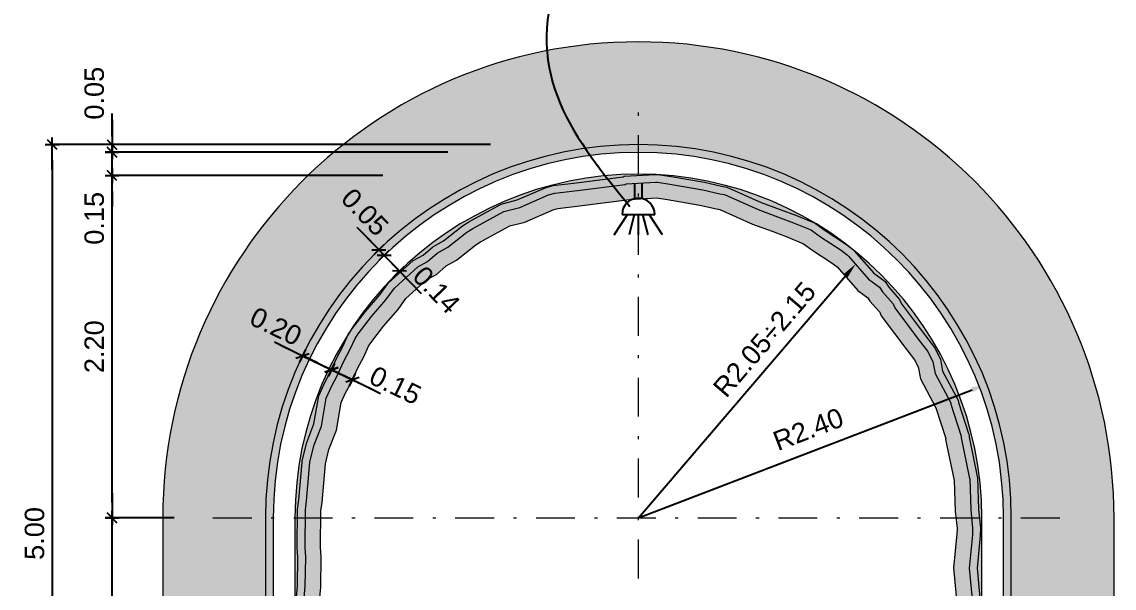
# Model space of a CAD drawing. Extents: x 62300 to 63089, y 108404 to 108784.
# Drawn here: x 62890.27 to 62925.42, y 108723.11 to 108741.31 of the extents above; entities that cross this region are included whole.
import ezdxf

# ---------------------------------------------------------------- set-up
doc = ezdxf.new("R2010")
doc.units = 0
doc.header["$MEASUREMENT"] = 0
doc.linetypes.add('TRATTOPUNTO2', pattern=[0.5, 0.25, -0.125, 0, -0.125])
doc.layers.add('BORDI TRATTEGGI', color=5, linetype='Continuous', plot=False)
for name, color, linetype in [('Dime', 6, 'Continuous'), ('LIN010CO', 2, 'Continuous'), ('LIN018CO', 6, 'Continuous'), ('LIN025CO', 7, 'Continuous'), ('LIN050CO', 3, 'Continuous')]:
    doc.layers.add(name, color=color, linetype=linetype)
doc.styles.add('ARIAL', font='arial.ttf')
doc.linetypes.add('ROCCIA', pattern='A,0.25,[130,BERETTA.shx,S=0.1,R=0,X=0,Y=0],-0.2,0.25', length=0.7)
doc.dimstyles.new('50', dxfattribs={"dimscale": 2.5, "dimtxt": 0.25, "dimasz": 0.2, "dimexe": 0, "dimexo": 0.5, "dimgap": 0.1, "dimtad": 1, "dimlfac": 0.2, "dimzin": 1, "dimdsep": 46, "dimtxsty": 'ARIAL', "dimblk1": 'LINE', "dimblk2": 'LINE', "dimsah": 1, "dimcen": 2.5, "dimclrd": 256, "dimclre": 256, "dimclrt": 1, "dimadec": 0, "dimazin": 0, "dimtfac": 1, "dimtmove": 2, "dimatfit": 3, "dimldrblk": 'LINE', "dimfxl": 1, "dimtvp": 1, "dimtolj": 1, "dimtzin": 0, "dimarcsym": 0})

# ---------------------------------------------------------------- blocks, each defined once
blk = doc.blocks.new('*D44')
at = {"layer": 'Defpoints', "color": 0, "lineweight": 0, "transparency": 16777216}
for p in [(62921.31341096064, 108729.6634049291), (62910.10870644807, 108725.3675235543)]:
    blk.add_point(p, dxfattribs=at)
at = {"layer": 'Dime', "lineweight": -2, "transparency": 16777216}
blk.add_line((62910.10870644807, 108725.3675235543), (62920.84654827261, 108729.4844098719), dxfattribs=at)
at = {"layer": 'Dime', "lineweight": 0, "transparency": 16777216}
blk.add_solid([(62920.81671576307, 108729.5622203198), (62920.87638078215, 108729.4065994238), (62921.31341096064, 108729.6634049291)], dxfattribs=at)
at = {"layer": 'Dime', "color": 1, "lineweight": 0, "transparency": 16777216, "insert": (62915.57421272631, 108728.2164460738), "char_height": 0.625, "attachment_point": 5, "rotation": 20.976813279227674, "style": 'ARIAL'}
blk.add_mtext('\\A1;R2.40', dxfattribs=at)
blk = doc.blocks.new('LINE')
for p, q in [((-1.60001823273501, 0), (0.4500000000000171, 0)), ((0, 0.4500000000000171), (0, -0.4500000000000171))]:
    blk.add_line(p, q)
at = {"color": 3}
blk.add_line((-0.3181980515162763, -0.3181980515163474), (0.3181980515338978, 0.3181980515339689), dxfattribs=at)
blk = doc.blocks.new('*D45')
at = {"layer": 'Defpoints', "color": 0, "lineweight": 0, "transparency": 16777216}
for p in [(62917.10215742821, 108733.5317224366), (62910.10870644805, 108725.3675235544)]:
    blk.add_point(p, dxfattribs=at)
at = {"layer": 'Dime', "lineweight": -2, "transparency": 16777216}
blk.add_line((62910.10870644805, 108725.3675235544), (62916.77688063844, 108733.1519922561), dxfattribs=at)
at = {"layer": 'Dime', "lineweight": 0, "transparency": 16777216}
blk.add_solid([(62916.713592275, 108733.2062050544), (62916.84016900186, 108733.0977794578), (62917.10215742821, 108733.5317224366)], dxfattribs=at)
at = {"layer": 'Dime', "color": 1, "lineweight": 0, "transparency": 16777216, "insert": (62914.1659104245, 108731.1046880386), "char_height": 0.625, "attachment_point": 5, "rotation": 49.41664758848972, "style": 'ARIAL'}
blk.add_mtext('\\A1;R2.05{\\fArial|b0|i0|c0|p32;÷}2.15', dxfattribs=at)
blk = doc.blocks.new('*D47')
at = {"layer": 'Defpoints', "color": 0, "lineweight": 0, "transparency": 16777216}
for p in [(62893.17033222812, 108725.3675235544), (62896.41635297281, 108725.3675235544), (62898.1087064481, 108714.1175235545)]:
    blk.add_point(p, dxfattribs=at)
at = {"layer": 'Dime', "lineweight": -2, "transparency": 16777216}
for p, q in [((62895.16635297281, 108725.3675235544), (62893.17033222812, 108725.3675235544)), ((62893.17033222812, 108714.6175235545), (62893.17033222812, 108724.8675235544)), ((62896.8587064481, 108714.1175235545), (62893.17033222812, 108714.1175235545))]:
    blk.add_line(p, q, dxfattribs=at)
at = {"layer": 'Dime', "lineweight": -2, "transparency": 16777216, "xscale": 0.5, "yscale": 0.5, "zscale": 0.5}
for p, rotation in [((62893.17033222812, 108725.3675235544), 90), ((62893.17033222812, 108714.1175235545), 270)]:
    blk.add_blockref('LINE', p, dxfattribs=dict(at, rotation=rotation))
at = {"layer": 'Dime', "color": 1, "lineweight": 0, "transparency": 16777216, "insert": (62892.6012241108, 108719.7425235544), "char_height": 0.625, "attachment_point": 5, "rotation": 90, "style": 'ARIAL'}
blk.add_mtext('\\A1;2.25', dxfattribs=at)
blk = doc.blocks.new('*D48')
at = {"layer": 'Defpoints', "color": 0, "lineweight": 0, "transparency": 16777216}
for p in [(62893.17033222812, 108736.3750735363), (62903.13056513442, 108736.3750735363), (62894.52988604324, 108725.3675235544)]:
    blk.add_point(p, dxfattribs=at)
at = {"layer": 'Dime', "lineweight": -2, "transparency": 16777216}
for p, q in [((62901.88056513442, 108736.3750735363), (62893.17033222812, 108736.3750735363)), ((62893.17033222812, 108725.8675235544), (62893.17033222812, 108735.8750735363)), ((62893.27988604324, 108725.3675235544), (62893.17033222812, 108725.3675235544))]:
    blk.add_line(p, q, dxfattribs=at)
at = {"layer": 'Dime', "lineweight": -2, "transparency": 16777216, "xscale": 0.5, "yscale": 0.5, "zscale": 0.5}
for p, rotation in [((62893.17033222812, 108736.3750735363), 90), ((62893.17033222812, 108725.3675235544), 270)]:
    blk.add_blockref('LINE', p, dxfattribs=dict(at, rotation=rotation))
at = {"layer": 'Dime', "color": 1, "lineweight": 0, "transparency": 16777216, "insert": (62892.6012241108, 108730.8712985453), "char_height": 0.625, "attachment_point": 5, "rotation": 90, "style": 'ARIAL'}
blk.add_mtext('\\A1;2.20', dxfattribs=at)
blk = doc.blocks.new('*D49')
at = {"layer": 'Defpoints', "color": 0, "lineweight": 0, "transparency": 16777216}
for p in [(62893.17033222812, 108737.1262513239), (62905.22813083634, 108737.1262513239), (62903.13056513442, 108736.3750735363)]:
    blk.add_point(p, dxfattribs=at)
at = {"layer": 'Dime', "lineweight": -2, "transparency": 16777216}
for p, q in [((62893.17033222812, 108737.6262513239), (62893.17033222812, 108738.1262513239)), ((62903.97813083634, 108737.1262513239), (62893.17033222812, 108737.1262513239)), ((62893.17033222812, 108736.3750735363), (62893.17033222812, 108737.1262513239)), ((62901.88056513442, 108736.3750735363), (62893.17033222812, 108736.3750735363)), ((62893.17033222812, 108735.8750735363), (62893.17033222812, 108735.3750735363))]:
    blk.add_line(p, q, dxfattribs=at)
at = {"layer": 'Dime', "lineweight": -2, "transparency": 16777216, "xscale": 0.5, "yscale": 0.5, "zscale": 0.5}
for p, rotation in [((62893.17033222812, 108737.1262513239), 270), ((62893.17033222812, 108736.3750735363), 90)]:
    blk.add_blockref('LINE', p, dxfattribs=dict(at, rotation=rotation))
at = {"layer": 'Dime', "color": 1, "lineweight": 0, "transparency": 16777216, "insert": (62892.60122411072, 108734.9991918534), "char_height": 0.625, "attachment_point": 5, "rotation": 90, "style": 'ARIAL'}
blk.add_mtext('\\A1;0.15', dxfattribs=at)
blk = doc.blocks.new('*D50')
at = {"layer": 'Defpoints', "color": 0, "lineweight": 0, "transparency": 16777216}
for p in [(62893.17033222812, 108737.3675235544), (62905.22813083634, 108737.1262513239), (62906.59706924643, 108737.3675235544)]:
    blk.add_point(p, dxfattribs=at)
at = {"layer": 'Dime', "lineweight": -2, "transparency": 16777216}
for p, q in [((62893.17033222812, 108737.8675235544), (62893.17033222812, 108738.3675235544)), ((62905.34706924643, 108737.3675235544), (62893.17033222812, 108737.3675235544)), ((62893.17033222812, 108737.1262513239), (62893.17033222812, 108737.3675235544)), ((62903.97813083634, 108737.1262513239), (62893.17033222812, 108737.1262513239)), ((62893.17033222812, 108736.6262513239), (62893.17033222812, 108736.1262513239))]:
    blk.add_line(p, q, dxfattribs=at)
at = {"layer": 'Dime', "lineweight": -2, "transparency": 16777216, "xscale": 0.5, "yscale": 0.5, "zscale": 0.5}
for p, rotation in [((62893.17033222812, 108737.3675235544), 270), ((62893.17033222812, 108737.1262513239), 90)]:
    blk.add_blockref('LINE', p, dxfattribs=dict(at, rotation=rotation))
at = {"layer": 'Dime', "color": 1, "lineweight": 0, "transparency": 16777216, "insert": (62892.60122411072, 108739.0209384806), "char_height": 0.625, "attachment_point": 5, "rotation": 90, "style": 'ARIAL'}
blk.add_mtext('\\A1;0.05', dxfattribs=at)
blk = doc.blocks.new('*D51')
at = {"layer": 'Defpoints', "color": 0, "lineweight": 0, "transparency": 16777216}
for p in [(62906.59706924643, 108737.3675235544), (62891.24852520591, 108712.3675235543), (62898.10870644812, 108712.3675235543)]:
    blk.add_point(p, dxfattribs=at)
at = {"layer": 'Dime', "lineweight": -2, "transparency": 16777216}
for p, q in [((62905.34706924643, 108737.3675235544), (62891.24852520591, 108737.3675235544)), ((62891.24852520591, 108736.8675235544), (62891.24852520591, 108712.8675235543)), ((62896.85870644812, 108712.3675235543), (62891.24852520591, 108712.3675235543))]:
    blk.add_line(p, q, dxfattribs=at)
at = {"layer": 'Dime', "lineweight": -2, "transparency": 16777216, "xscale": 0.5, "yscale": 0.5, "zscale": 0.5}
for p, rotation in [((62891.24852520591, 108737.3675235544), 90), ((62891.24852520591, 108712.3675235543), 270)]:
    blk.add_blockref('LINE', p, dxfattribs=dict(at, rotation=rotation))
at = {"layer": 'Dime', "color": 1, "lineweight": 0, "transparency": 16777216, "insert": (62890.67941708859, 108724.8675235543), "char_height": 0.625, "attachment_point": 5, "rotation": 90, "style": 'ARIAL'}
blk.add_mtext('\\A1;5.00', dxfattribs=at)
blk = doc.blocks.new('*D57')
at = {"layer": 'Defpoints', "color": 0, "lineweight": 0, "transparency": 16777216}
for p in [(62901.7585971846, 108733.9858572267), (62901.93255779425, 108733.8063086085), (62901.93255779425, 108733.8063086085)]:
    blk.add_point(p, dxfattribs=at)
at = {"layer": 'Dime', "lineweight": -2, "transparency": 16777216}
for p, q in [((62901.41067596528, 108734.344954463), (62901.06275474597, 108734.7040516994)), ((62901.7585971846, 108733.9858572267), (62901.93255779425, 108733.8063086085)), ((62902.28047901357, 108733.4472113722), (62902.62840023289, 108733.0881141358))]:
    blk.add_line(p, q, dxfattribs=at)
at = {"layer": 'Dime', "lineweight": -2, "transparency": 16777216, "xscale": 0.5, "yscale": 0.5, "zscale": 0.5}
for p, rotation in [((62901.7585971846, 108733.9858572267), 314.0943867495777), ((62901.93255779425, 108733.8063086085), 134.0943867495777)]:
    blk.add_blockref('LINE', p, dxfattribs=dict(at, rotation=rotation))
at = {"layer": 'Dime', "color": 1, "lineweight": 0, "transparency": 16777216, "insert": (62901.30720955276, 108735.198603201), "char_height": 0.625, "attachment_point": 5, "rotation": 314.09438674957767, "style": 'ARIAL'}
blk.add_mtext('\\A1;0.05', dxfattribs=at)
blk = doc.blocks.new('*D58')
at = {"layer": 'Defpoints', "color": 0, "lineweight": 0, "transparency": 16777216}
for p in [(62901.93255779403, 108733.8063086083), (62902.4196506158, 108733.3035692631), (62902.4196506158, 108733.3035692631)]:
    blk.add_point(p, dxfattribs=at)
at = {"layer": 'Dime', "lineweight": -2, "transparency": 16777216}
for p, q in [((62901.58463657454, 108734.1654058445), (62901.23671535506, 108734.5245030806)), ((62901.93255779403, 108733.8063086083), (62902.4196506158, 108733.3035692631)), ((62902.76757183528, 108732.9444720269), (62903.11549305477, 108732.5853747907))]:
    blk.add_line(p, q, dxfattribs=at)
at = {"layer": 'Dime', "lineweight": -2, "transparency": 16777216, "xscale": 0.5, "yscale": 0.5, "zscale": 0.5}
for p, rotation in [((62901.93255779403, 108733.8063086083), 314.0943867764019), ((62902.4196506158, 108733.3035692631), 134.0943867764019)]:
    blk.add_blockref('LINE', p, dxfattribs=dict(at, rotation=rotation))
at = {"layer": 'Dime', "color": 1, "lineweight": 0, "transparency": 16777216, "insert": (62903.61102325597, 108732.6983026084), "char_height": 0.625, "attachment_point": 5, "rotation": 314.0943867764019, "style": 'ARIAL'}
blk.add_mtext('\\A1;0.14', dxfattribs=at)
blk = doc.blocks.new('*D59')
at = {"layer": 'Defpoints', "color": 0, "lineweight": 0, "transparency": 16777216}
for p in [(62899.30002730849, 108730.580244078), (62900.23183740188, 108730.1308584004), (62900.23183740188, 108730.1308584004)]:
    blk.add_point(p, dxfattribs=at)
at = {"layer": 'Dime', "lineweight": -2, "transparency": 16777216}
for p, q in [((62898.84966567768, 108730.7974407664), (62898.39930404686, 108731.0146374549)), ((62899.30002730849, 108730.580244078), (62900.23183740188, 108730.1308584004)), ((62900.6821990327, 108729.913661712), (62901.13256066351, 108729.6964650235))]:
    blk.add_line(p, q, dxfattribs=at)
at = {"layer": 'Dime', "lineweight": -2, "transparency": 16777216, "xscale": 0.5, "yscale": 0.5, "zscale": 0.5}
for p, rotation in [((62899.30002730849, 108730.580244078), 334.2533002042035), ((62900.23183740188, 108730.1308584004), 154.2533002042035)]:
    blk.add_blockref('LINE', p, dxfattribs=dict(at, rotation=rotation))
at = {"layer": 'Dime', "color": 1, "lineweight": 0, "transparency": 16777216, "insert": (62898.44281948739, 108731.5240220328), "char_height": 0.625, "attachment_point": 5, "rotation": 334.2533002042035, "style": 'ARIAL'}
blk.add_mtext('\\A1;0.20', dxfattribs=at)
blk = doc.blocks.new('*D60')
at = {"layer": 'Defpoints', "color": 0, "lineweight": 0, "transparency": 16777216}
for p in [(62900.23183740189, 108730.1308584004), (62900.90737984811, 108729.8050633677), (62900.90737984811, 108729.8050633677)]:
    blk.add_point(p, dxfattribs=at)
at = {"layer": 'Dime', "lineweight": -2, "transparency": 16777216}
for p, q in [((62899.78147577108, 108730.3480550889), (62899.33111414027, 108730.5652517774)), ((62900.23183740189, 108730.1308584005), (62900.90737984811, 108729.8050633677)), ((62901.35774147893, 108729.5878666793), (62901.80810310975, 108729.3706699908))]:
    blk.add_line(p, q, dxfattribs=at)
at = {"layer": 'Dime', "lineweight": -2, "transparency": 16777216, "xscale": 0.5, "yscale": 0.5, "zscale": 0.5}
for p, rotation in [((62900.23183740189, 108730.1308584005), 334.2533002050288), ((62900.90737984811, 108729.8050633677), 154.2533002050288)]:
    blk.add_blockref('LINE', p, dxfattribs=dict(at, rotation=rotation))
at = {"layer": 'Dime', "color": 1, "lineweight": 0, "transparency": 16777216, "insert": (62902.28903178756, 108729.6285614712), "char_height": 0.625, "attachment_point": 5, "rotation": 334.2533002050288, "style": 'ARIAL'}
blk.add_mtext('\\A1;0.15', dxfattribs=at)

msp = doc.modelspace()

# ---------------------------------------------------------------- hatches: boundary and pattern name
h = msp.add_hatch()
h.set_pattern_fill('AR-SAND', color=256, scale=0.2, style=0)
h.set_pattern_definition([(37.50000000000001, (280.5822649310576, 0), (-0.01259867162192163, 0.3853647538026317), [0, -0.304, 0, -0.34, 0, -0.325]), (7.499999999999999, (280.5822649310576, 0), (0.3539553410535454, 0.5644292130459481), [0, -0.164, 0, -0.274, 0, -0.105]), (327.5, (280.3362649310576, 0), (0.6228283723502991, 0.001131810707392988), [0, -0.1, 0, -0.36, 0, -0.47]), (317.5, (280.3362649310576, 0), (0.6012253209144588, 0.1755351129868499), [0, -0.05, 0, -0.236, 0, -0.27])])
edge = h.paths.add_edge_path()
edge.add_arc((62910.1087064481, 108725.3675235544), 11.75, 0, 180, ccw=False)
edge.add_line((62921.8587064481, 108725.3675235544), (62921.85870644809, 108712.4081224893))
edge.add_line((62921.85870644809, 108712.4081224893), (62921.85870644808, 108712.3675235543))
edge.add_line((62921.85870644808, 108712.3675235543), (62922.10870644809, 108712.3675235543))
edge.add_line((62922.10870644809, 108712.3675235543), (62922.1087064481, 108725.3675235544))
edge.add_arc((62910.1087064481, 108725.3675235544), 12, 0, 180)
edge.add_line((62898.1087064481, 108725.3675235544), (62898.10870644809, 108712.3675235543))
edge.add_line((62898.10870644809, 108712.3675235543), (62898.35870644809, 108712.3675235543))
edge.add_line((62898.35870644809, 108712.3675235543), (62898.3587064481, 108725.3675235544))
edge = h.paths.add_edge_path(flags=17)
edge.add_line((62899.38523153988, 108721.5243525732), (62899.31171480561, 108722.2185792907))
edge.add_line((62899.31171480561, 108722.2185792907), (62899.31007758657, 108722.360975087))
edge.add_line((62899.31007758657, 108722.360975087), (62899.31982606825, 108722.4389397436))
edge.add_line((62899.31982606825, 108722.4389397436), (62899.38534696652, 108723.1597064821))
edge.add_line((62899.38534696652, 108723.1597064821), (62899.40395782422, 108724.108569545))
edge.add_line((62899.40395782422, 108724.108569545), (62899.38296061296, 108724.4129297901))
edge.add_line((62899.38296061296, 108724.4129297901), (62899.39378363817, 108725.6297032097))
edge.add_line((62899.39378363817, 108725.6297032097), (62899.43247280955, 108725.9159442587))
edge.add_line((62899.43247280955, 108725.9159442587), (62899.53776458083, 108727.1493196334))
edge.add_line((62899.53776458083, 108727.1493196334), (62899.53726963854, 108727.1706066553))
edge.add_line((62899.53726963854, 108727.1706066553), (62899.6758237947, 108727.7160997569))
edge.add_line((62899.6758237947, 108727.7160997569), (62899.91204475817, 108728.3213372375))
edge.add_line((62899.91204475817, 108728.3213372375), (62900.06511475192, 108729.2177798631))
edge.add_line((62900.06511475192, 108729.2177798631), (62900.23883328781, 108729.612792332))
edge.add_line((62900.23883328781, 108729.612792332), (62900.41782385861, 108729.9309602486))
edge.add_line((62900.41782385861, 108729.9309602486), (62900.61528067241, 108730.3881598992))
edge.add_line((62900.61528067241, 108730.3881598992), (62900.83181491888, 108730.7878605712))
edge.add_line((62900.83181491888, 108730.7878605712), (62900.99259106626, 108731.1404887828))
edge.add_line((62900.99259106626, 108731.1404887828), (62901.09350536717, 108731.2868934107))
edge.add_line((62901.09350536717, 108731.2868934107), (62901.5234653462, 108731.8470741246))
edge.add_line((62901.5234653462, 108731.8470741246), (62901.98245520967, 108732.3807118926))
edge.add_line((62901.98245520967, 108732.3807118926), (62902.25547619537, 108732.7580694867))
edge.add_line((62902.25547619537, 108732.7580694867), (62903.01168963448, 108733.4394063621))
edge.add_line((62903.01168963448, 108733.4394063621), (62903.32525989594, 108733.6093981021))
edge.add_line((62903.32525989594, 108733.6093981021), (62903.63828414222, 108733.8806451261))
edge.add_line((62903.63828414222, 108733.8806451261), (62903.97536818931, 108734.0693874448))
edge.add_line((62903.97536818931, 108734.0693874448), (62904.5912304569, 108734.5496994884))
edge.add_line((62904.5912304569, 108734.5496994884), (62904.77597207754, 108734.6688709869))
edge.add_line((62904.77597207754, 108734.6688709869), (62905.78361416542, 108735.2206047919))
edge.add_line((62905.78361416542, 108735.2206047919), (62906.29040723136, 108735.351809057))
edge.add_line((62906.29040723136, 108735.351809057), (62907.22139711537, 108735.7548695012))
edge.add_line((62907.22139711537, 108735.7548695012), (62907.41807368503, 108735.807188884))
edge.add_line((62907.41807368503, 108735.807188884), (62908.14988925403, 108735.8932728299))
edge.add_line((62908.14988925403, 108735.8932728299), (62909.68578327397, 108736.089751214))
edge.add_line((62909.68578327397, 108736.089751214), (62909.7129721141, 108736.1024942763))
edge.add_line((62909.7129721141, 108736.1024942763), (62910.66749549594, 108736.1560091924))
edge.add_line((62910.66749549594, 108736.1560091924), (62910.72104745686, 108736.1575839622))
edge.add_line((62910.72104745686, 108736.1575839622), (62911.11938147184, 108736.1001399981))
edge.add_line((62911.11938147184, 108736.1001399981), (62912.18506794979, 108735.917475282))
edge.add_line((62912.18506794979, 108735.917475282), (62912.72955935427, 108735.7898785124))
edge.add_line((62912.72955935427, 108735.7898785124), (62912.87777766439, 108735.761379049))
edge.add_line((62912.87777766439, 108735.761379049), (62913.96517249921, 108735.2772902319))
edge.add_line((62913.96517249921, 108735.2772902319), (62914.58306356108, 108735.0503358331))
edge.add_line((62914.58306356108, 108735.0503358331), (62915.10327557543, 108734.8533126383))
edge.add_line((62915.10327557543, 108734.8533126383), (62915.67066818636, 108734.6209176961))
edge.add_line((62915.67066818636, 108734.6209176961), (62915.97168830938, 108734.3988817057))
edge.add_line((62915.97168830938, 108734.3988817057), (62916.63343721013, 108733.9728785511))
edge.add_line((62916.63343721013, 108733.9728785511), (62916.82771265483, 108733.8264888928))
edge.add_line((62916.82771265483, 108733.8264888928), (62916.87346416833, 108733.7825025986))
edge.add_line((62916.87346416833, 108733.7825025986), (62917.51269903248, 108733.0474842959))
edge.add_line((62917.51269903248, 108733.0474842959), (62917.86504838183, 108732.7903945044))
edge.add_line((62917.86504838183, 108732.7903945044), (62917.96140452218, 108732.6335825236))
edge.add_line((62917.96140452218, 108732.6335825236), (62918.30189108362, 108732.2522926017))
edge.add_line((62918.30189108362, 108732.2522926017), (62918.35934140129, 108732.119924559))
edge.add_line((62918.35934140129, 108732.119924559), (62919.14668520399, 108731.070282345))
edge.add_line((62919.14668520399, 108731.070282345), (62919.4226153467, 108730.7167928366))
edge.add_line((62919.4226153467, 108730.7167928366), (62919.58734437204, 108730.3873822424))
edge.add_line((62919.58734437204, 108730.3873822424), (62919.65997203907, 108730.0061316424))
edge.add_line((62919.65997203907, 108730.0061316424), (62920.15943793875, 108729.0697462462))
edge.add_line((62920.15943793875, 108729.0697462462), (62920.16733533781, 108729.0214575717))
edge.add_line((62920.16733533781, 108729.0214575717), (62920.49549428599, 108728.000679173))
edge.add_line((62920.49549428599, 108728.000679173), (62920.49817683135, 108727.993055869))
edge.add_line((62920.49817683135, 108727.993055869), (62920.4971050774, 108727.9384207536))
edge.add_line((62920.4971050774, 108727.9384207536), (62920.76586377658, 108726.6395793916))
edge.add_line((62920.76586377658, 108726.6395793916), (62920.76863398269, 108726.6283155416))
edge.add_line((62920.76863398269, 108726.6283155416), (62920.80155506741, 108725.6243478766))
edge.add_line((62920.80155506741, 108725.6243478766), (62920.86488754702, 108725.0403752235))
edge.add_line((62920.86488754702, 108725.0403752235), (62920.85730226854, 108724.8204540044))
edge.add_line((62920.85730226854, 108724.8204540044), (62920.75527521779, 108723.7565316674))
edge.add_line((62920.75527521779, 108723.7565316674), (62920.87031003665, 108722.5344391081))
edge.add_line((62920.87031003665, 108722.5344391081), (62920.88940549501, 108722.1382572865))
edge.add_line((62920.88940549501, 108722.1382572865), (62920.87703271458, 108721.8059690702))
edge.add_line((62920.87703271458, 108721.8059690702), (62920.74688051831, 108720.4720730258))
edge.add_line((62920.74688051831, 108720.4720730258), (62920.84797085736, 108719.8196809313))
edge.add_line((62920.84797085736, 108719.8196809313), (62920.83530598478, 108719.6966714522))
edge.add_line((62920.83530598478, 108719.6966714522), (62920.80590091282, 108718.3442031245))
edge.add_line((62920.80590091282, 108718.3442031245), (62920.86941755681, 108717.3371844193))
edge.add_line((62920.86941755681, 108717.3371844193), (62920.74957221914, 108716.6981120374))
edge.add_line((62920.74957221914, 108716.6981120374), (62920.85870644808, 108714.5796876165))
edge.add_line((62920.85870644808, 108714.5796876165), (62920.85870644808, 108714.2801225905))
edge.add_line((62920.85870644808, 108714.2801225905), (62920.85870644807, 108712.3675235543))
edge.add_line((62920.85870644807, 108712.3675235543), (62921.10724168496, 108712.3675235543))
edge.add_line((62921.10724168496, 108712.3675235543), (62921.15870644808, 108712.3675235543))
edge.add_line((62921.15870644808, 108712.3675235543), (62921.1587064481, 108725.3675235543))
edge.add_arc((62910.1087064481, 108725.3675235544), 11.05000000000291, 359.9999999998491, 540.0000000000754)
edge.add_line((62899.05870644809, 108725.3675235544), (62899.05870644809, 108712.3675235543))
edge.add_line((62899.05870644809, 108712.3675235543), (62899.35870644809, 108712.3675235543))
edge.add_line((62899.35870644809, 108712.3675235543), (62899.35870644809, 108713.0100980476))
edge.add_line((62899.35870644809, 108713.0100980476), (62899.35870644809, 108713.6118809933))
edge.add_line((62899.35870644809, 108713.6118809933), (62899.35870644809, 108714.4265829406))
edge.add_line((62899.35870644809, 108714.4265829406), (62899.35870644809, 108714.6237739872))
edge.add_line((62899.35870644809, 108714.6237739872), (62899.35854863656, 108715.529681368))
edge.add_line((62899.35854863656, 108715.529681368), (62899.47825637295, 108716.846266129))
edge.add_line((62899.47825637295, 108716.846266129), (62899.35405616898, 108717.7899454873))
edge.add_line((62899.35405616898, 108717.7899454873), (62899.42458185987, 108718.0837819218))
edge.add_line((62899.42458185987, 108718.0837819218), (62899.37857206985, 108719.0267064977))
edge.add_line((62899.37857206985, 108719.0267064977), (62899.39468863089, 108719.3650463704))
edge.add_line((62899.39468863089, 108719.3650463704), (62899.37829027802, 108719.9224266353))
edge.add_line((62899.37829027802, 108719.9224266353), (62899.42940695117, 108720.5969647127))
edge.add_line((62899.42940695117, 108720.5969647127), (62899.38523153988, 108721.5243525732))
h.paths.add_polyline_path([(62920.35870644808, 108714.5668169762), (62920.35870644807, 108712.3675235543), (62920.85870644807, 108712.3675235543), (62920.85870644808, 108714.5796876165), (62920.74957221914, 108716.6981120374), (62920.86941755681, 108717.3371844193), (62920.80590091282, 108718.3442031245), (62920.83530598478, 108719.6966714522), (62920.84797085736, 108719.8196809313), (62920.74688051831, 108720.4720730258), (62920.87703271458, 108721.8059690702), (62920.88940549501, 108722.1382572865), (62920.87031003665, 108722.5344391081), (62920.75527521779, 108723.7565316674), (62920.85730226854, 108724.8204540044), (62920.86488754702, 108725.0403752235), (62920.80155506741, 108725.6243478766), (62920.7687167401, 108726.6257917559), (62920.4971050774, 108727.9384207536), (62920.49816349972, 108727.9923762584), (62920.16733533781, 108729.0214575717), (62920.15943793875, 108729.0697462462), (62919.65997203907, 108730.0061316424), (62919.58734437204, 108730.3873822424), (62919.4226153467, 108730.7167928366), (62919.14668520399, 108731.070282345), (62918.35934140129, 108732.119924559), (62918.30189108362, 108732.2522926017), (62917.96140452218, 108732.6335825236), (62917.86504838183, 108732.7903945044), (62917.51269903248, 108733.0474842959), (62916.87346416833, 108733.7825025986), (62916.82771265483, 108733.8264888928), (62916.63343721013, 108733.9728785511), (62915.97168830938, 108734.3988817057), (62915.68072750451, 108734.6134978245), (62915.63778331073, 108734.6343868154), (62915.10327557543, 108734.8533126383), (62914.58306356108, 108735.0503358331), (62913.96517249921, 108735.2772902319), (62912.87777766439, 108735.761379049), (62912.72955935427, 108735.7898785124), (62912.18506794979, 108735.917475282), (62911.11938147184, 108736.1001399981), (62910.72104745686, 108736.1575839622), (62910.66749549594, 108736.1560091924), (62909.7129721141, 108736.1024942763), (62909.68578327397, 108736.089751214), (62908.14988925403, 108735.8932728299), (62907.41807368503, 108735.807188884), (62907.22139711537, 108735.7548695012), (62906.29040723136, 108735.351809057), (62905.78361416542, 108735.2206047919), (62904.77597207754, 108734.6688709869), (62904.5912304569, 108734.5496994884), (62903.97536818931, 108734.0693874448), (62903.63828414222, 108733.8806451261), (62903.32525989594, 108733.6093981021), (62903.01168963448, 108733.4394063621), (62902.25547619537, 108732.7580694867), (62901.98245520967, 108732.3807118926), (62901.5234653462, 108731.8470741246), (62901.09350536717, 108731.2868934107), (62900.99259106626, 108731.1404887828), (62900.83181491888, 108730.7878605712), (62900.61528067241, 108730.3881598992), (62900.41782385861, 108729.9309602486), (62900.23883328781, 108729.612792332), (62900.06511475192, 108729.2177798631), (62899.91204475817, 108728.3213372375), (62899.6758237947, 108727.7160997569), (62899.53726963854, 108727.1706066553), (62899.53776458083, 108727.1493196334), (62899.43247280955, 108725.9159442587), (62899.39378363817, 108725.6297032097), (62899.38296061296, 108724.4129297901), (62899.40395782422, 108724.108569545), (62899.38534696652, 108723.1597064821), (62899.31982606825, 108722.4389397436), (62899.31007758657, 108722.360975087), (62899.31171480561, 108722.2185792907), (62899.38523153988, 108721.5243525732), (62899.42940695117, 108720.5969647127), (62899.37829027802, 108719.9224266353), (62899.39468863089, 108719.3650463704), (62899.37857206985, 108719.0267064977), (62899.42458185987, 108718.0837819218), (62899.35447335582, 108717.7916836439), (62899.35473995328, 108717.7847500599), (62899.47825637295, 108716.846266129), (62899.35854863656, 108715.529681368), (62899.35870644809, 108714.6237739872), (62899.35870644809, 108712.3675235543), (62899.8587064481, 108712.3675235543), (62899.85870644809, 108714.6237739872), (62899.85855258832, 108715.5070408852), (62899.98123791397, 108716.8563741448), (62899.86187006343, 108717.7633370401), (62899.92747538859, 108718.0366733887), (62899.87915280782, 108719.0269962953), (62899.89503883386, 108719.3604964767), (62899.87884704107, 108719.910855762), (62899.93030839429, 108720.5899422544), (62899.88397626178, 108721.56260682), (62899.81141136349, 108722.2478452442), (62899.81043571796, 108722.3327012215), (62899.8170092604, 108722.3852739191), (62899.88490237761, 108723.1321364005), (62899.90429578456, 108724.1208972518), (62899.88311386095, 108724.4279349521), (62899.89348453026, 108725.5938524769), (62899.92961459776, 108725.8611600478), (62900.03545413042, 108727.1009518345), (62900.15283301973, 108727.5630770869), (62900.39634015031, 108728.186982942), (62900.54761140046, 108729.0728913642), (62900.68664522645, 108729.3890354912), (62900.86645133504, 108729.7086530817), (62901.06549381212, 108730.1695242425), (62901.27963150111, 108730.5648011078), (62901.42926434441, 108730.8929888569), (62901.49792673123, 108730.9926029959), (62901.91162003743, 108731.5315903969), (62902.37522949684, 108732.0705990697), (62902.62951658627, 108732.4220634966), (62903.3022258298, 108733.0281643543), (62903.61148974698, 108733.1958215522), (62903.92712393932, 108733.4693301904), (62904.25285098884, 108733.6517134243), (62904.88107427325, 108734.1416658462), (62905.03188833167, 108734.2389516516), (62905.9691682174, 108734.7521586761), (62906.45336962322, 108734.8775141591), (62907.38589790357, 108735.2812406328), (62907.51202803014, 108735.3147934367), (62908.21081971217, 108735.3969927613), (62909.82699081118, 108735.6037405457), (62909.83755965533, 108735.608694028), (62910.69201328661, 108735.6565985794), (62911.04144878638, 108735.6062062967), (62912.08570175064, 108735.4272154066), (62912.62527177414, 108735.3007719193), (62912.72693005863, 108735.2812250323), (62913.77709158786, 108734.8137118199), (62914.40831726763, 108734.5818595515), (62914.91994075221, 108734.3880891445), (62915.42377204826, 108734.1817279006), (62915.68767882606, 108733.9870671512), (62916.3472763969, 108733.5624489227), (62916.50663654433, 108733.4423684998), (62917.17242815772, 108732.6768141643), (62917.49067310771, 108732.4446084628), (62917.55875177882, 108732.3338158218), (62917.87529668204, 108731.9793366879), (62917.9240848705, 108731.8669265692), (62918.74958953695, 108730.7664104502), (62918.99774966807, 108730.4484966414), (62919.10914624902, 108730.2257355715), (62919.1830304274, 108729.8378890596), (62919.6779647963, 108728.9099992568), (62919.99662345585, 108727.9187726636), (62919.99610002593, 108727.8920896223), (62920.27039199206, 108726.5665074106), (62920.30244050017, 108725.5891500078), (62920.36395454436, 108725.0219446842), (62920.35812634521, 108724.8529667536), (62920.25302360593, 108723.7569716113), (62920.37143982994, 108722.4989561016), (62920.38895703867, 108722.1355189153), (62920.37793771384, 108721.8395796303), (62920.24311792095, 108720.4578466008), (62920.3440008269, 108719.8067931871), (62920.33586375767, 108719.7277606788), (62920.30555834126, 108718.3338815587), (62920.36648034898, 108717.3679992721), (62920.24717370222, 108716.7317994465)])
at = {"layer": 'LIN010CO', "lineweight": 0}
h = msp.add_hatch(dxfattribs=at)
h.set_pattern_fill('AR-CONC', color=256, scale=0.2, style=0)
h.set_pattern_definition([(49.99999999999999, (357.2605496371179, 75.29284038709011), (1.434520365201507, -0.1255042699651902), [0.15, -1.65]), (355, (357.2605496371179, 75.29284038709011), (-0.277502667226, 1.504384267400024), [0.12, -1.32]), (100.4514, (357.3800929971179, 75.28238170709011), (1.157018763428043, 1.378879084121907), [0.12748038, -1.402284224]), (46.18420000000002, (357.2605496371179, 75.69284038709011), (2.134482097251289, -0.3310380286580362), [0.2249999999999998, -2.474999999999997]), (96.6356, (357.438423127118, 75.66525377309011), (1.869325411097407, 1.948235741800884), [0.191220576, -2.103426]), (351.1842, (357.2605496371179, 75.69284038709011), (1.869323890267254, 1.948237201850649), [0.18, -1.98]), (21, (357.4605496371179, 75.5928403870901), (1.193814104236923, -0.8052377813306777), [0.15, -1.65]), (326.0000000000001, (357.4605496371179, 75.5928403870901), (0.4866306638431634, 1.450300090093706), [0.12, -1.32]), (71.4514, (357.5600341031179, 75.52573717509011), (1.68044525716298, 0.6450609934199049), [0.12748038, -1.402284224]), (37.50000000000001, (357.2605496371179, 75.29284038709011), (0.02431971063458134, 0.6657877076626231), [0, -1.304, 0, -1.34, 0, -1.325]), (7.499999999999999, (357.2605496371179, 75.29284038709011), (0.5261390748842972, 0.7888234237647205), [0, -0.764, 0, -1.274, 0, -0.505]), (327.5, (356.8145496371179, 75.29284038709011), (1.067644872344818, -0.0451097434687596), [0, -0.5, 0, -1.56, 0, -2.07]), (317.5, (356.6145496371179, 75.29284038709011), (1.166372338684772, 0.2002099646646353), [0, -0.65, 0, -1.036, 0, -1.47])])
edge = h.paths.add_edge_path()
edge.add_line((62894.80424537976, 108725.3675235544), (62894.80424537975, 108709.0630624859))
edge.add_line((62894.80424537975, 108709.0630624859), (62925.41316751642, 108709.063062486))
edge.add_line((62925.41316751642, 108709.063062486), (62925.41316751643, 108725.3675235544))
edge.add_arc((62910.1087064481, 108725.3675235544), 15.30446106833551, 0, 180)
edge = h.paths.add_edge_path(flags=16)
edge.add_line((62919.04001528931, 108712.3675235543), (62919.35912222697, 108710.9337484978))
edge.add_arc((62920.14001528932, 108711.1075473044), 0.8000000000020557, 192.5474758602363, 347.4525241397637)
edge.add_line((62920.92090835167, 108710.9337484978), (62921.24001528932, 108712.3675235543))
edge.add_line((62921.24001528932, 108712.3675235543), (62922.10870644809, 108712.3675235543))
edge.add_line((62922.10870644809, 108712.3675235543), (62922.1087064481, 108725.3675235544))
edge.add_arc((62910.1087064481, 108725.3675235544), 12, 0, 180)
edge.add_line((62898.1087064481, 108725.3675235544), (62898.10870644809, 108712.3675235543))
edge.add_line((62898.10870644809, 108712.3675235543), (62919.04001528931, 108712.3675235543))

# ---------------------------------------------------------------- linework, layer by layer
for p, q in [((62909.99237173801, 108735.6337198903), (62909.99237173801, 108736.1181586882)), ((62910.22504115817, 108735.6337198903), (62910.22504115817, 108736.1312031927)), ((62909.33003843066, 108734.4670996122), (62909.76113459643, 108735.1201828364)), ((62909.58215723813, 108735.1201828364), (62910.63525565805, 108735.1201828364)), ((62909.97549823098, 108735.1201828364), (62909.81027900687, 108734.4670996122)), ((62910.10870644809, 108734.4670996122), (62910.10870644809, 108735.1201828364)), ((62910.2419146652, 108735.1201828364), (62910.4071338893, 108734.4670996122)), ((62910.88737446552, 108734.4670996122), (62910.45627829975, 108735.1201828364))]:
    msp.add_line(p, q)
msp.add_arc((62910.10870644809, 108735.1201828364), 0.526549209962468, 0, 180)
at = {"layer": 'BORDI TRATTEGGI', "lineweight": 0, "flags": 128}
msp.add_lwpolyline([(62894.80424537976, 108725.3675235544), (62894.80424537975, 108709.0630624859), (62925.41316751642, 108709.063062486), (62925.41316751643, 108725.3675235544, 0.9999999999999999)], format="xyb", close=True, dxfattribs=at)
at = {"layer": 'LIN018CO', "linetype": 'TRATTOPUNTO2', "lineweight": 0, "ltscale": 5}
for p, q in [((62910.10870644809, 108710.4229202107), (62910.10870644809, 108738.8354355475)), ((62896.41635297278, 108725.3675235544), (62923.8010599234, 108725.3675235544))]:
    msp.add_line(p, q, dxfattribs=at)
at = {"layer": 'LIN018CO', "lineweight": 0, "flags": 128}
for points in [[(62899.07123447218, 108722.4657726559), (62899.13556926098, 108723.173491523), (62899.15378884407, 108724.1024056915), (62899.13288398896, 108724.4054272091), (62899.14393319212, 108725.6476285761), (62899.18390191544, 108725.9433363641), (62899.2875168294, 108727.1570692302), (62899.28654200644, 108727.1989954868), (62899.4373191822, 108727.792611092), (62899.6698970621, 108728.3885143852), (62899.82386642765, 108729.2902241126), (62900.01492731844, 108729.7246707523), (62900.19351012037, 108730.042113832), (62900.39017410256, 108730.4974777276), (62900.60790662772, 108730.8993903028), (62900.7742544272, 108731.2642387457), (62900.89129468519, 108731.4340386181), (62901.32938800062, 108732.0048159885), (62901.78606806611, 108732.5357683041), (62902.06845599994, 108732.9260724818), (62902.86642153684, 108733.6450273661), (62903.18214497041, 108733.816186377), (62903.49386424369, 108734.0863025939), (62903.83662678953, 108734.278224455), (62904.44630854871, 108734.7537163095), (62904.64801395049, 108734.8838306546), (62905.69083713942, 108735.4548278498), (62906.20892603542, 108735.5889565059), (62907.13914672127, 108735.9916839353), (62907.37109651247, 108736.0533866076), (62908.11942402391, 108736.1414128642), (62909.61517950521, 108736.3327565481), (62909.65067834336, 108736.3493944004), (62910.65682231697, 108736.4058034014), (62910.73532106191, 108736.408111766), (62911.15834781446, 108736.3471068489), (62912.23475104952, 108736.1626052197), (62912.78170314452, 108736.0344318089), (62912.95320146725, 108736.0014560573), (62914.05921295493, 108735.5090794379), (62914.67043670887, 108735.2845739738), (62915.19494298736, 108735.0859243851), (62915.73994313385, 108734.8627010384), (62915.81068754093, 108734.8282894184), (62916.11369305107, 108734.604788983), (62916.77651761679, 108734.1780933653), (62916.99015393957, 108734.0171149753), (62917.05477801014, 108733.9549842794), (62917.68283446987, 108733.2328193617), (62918.05223601889, 108732.9632875252), (62918.16273089386, 108732.7834658745), (62918.51518828444, 108732.3887705587), (62918.57696966667, 108732.2464235539), (62919.34523303755, 108731.2222182921), (62919.63504818601, 108730.8509409342), (62919.82644343355, 108730.4682055778), (62919.89844284491, 108730.0902529339), (62920.39948485974, 108729.1509126789), (62920.41104722438, 108729.0802145593), (62920.73245302056, 108728.0804426628), (62920.74901583502, 108728.033374169), (62920.74760760314, 108727.9615863192), (62921.00973760933, 108726.694779718), (62921.01764294922, 108726.6626360584), (62921.05111235103, 108725.641946811), (62921.11535404835, 108725.0495904932), (62921.10689023021, 108724.8041976298), (62921.00640102372, 108723.7563116954), (62921.11974513999, 108722.5521806114)], [(62899.31982606825, 108722.4389397436), (62899.38534696652, 108723.1597064821), (62899.40395782422, 108724.108569545), (62899.38296061296, 108724.4129297901), (62899.39378363817, 108725.6297032097), (62899.43247280955, 108725.9159442587), (62899.53776458083, 108727.1493196334), (62899.53726963854, 108727.1706066553), (62899.6758237947, 108727.7160997569), (62899.91204475817, 108728.3213372375), (62900.06511475192, 108729.2177798631), (62900.23883328781, 108729.612792332), (62900.41782385861, 108729.9309602486), (62900.61528067241, 108730.3881598992), (62900.83181491888, 108730.7878605712), (62900.99259106626, 108731.1404887828), (62901.09350536717, 108731.2868934107), (62901.5234653462, 108731.8470741246), (62901.98245520967, 108732.3807118926), (62902.25547619537, 108732.7580694867), (62903.01168963448, 108733.4394063621), (62903.32525989594, 108733.6093981021), (62903.63828414222, 108733.8806451261), (62903.97536818931, 108734.0693874448), (62904.5912304569, 108734.5496994884), (62904.77597207754, 108734.6688709869), (62905.78361416542, 108735.2206047919), (62906.29040723136, 108735.351809057), (62907.22139711537, 108735.7548695012), (62907.41807368503, 108735.807188884), (62908.14988925403, 108735.8932728299), (62909.68578327397, 108736.089751214), (62909.7129721141, 108736.1024942763), (62910.66749549594, 108736.1560091924), (62910.72104745686, 108736.1575839622), (62911.11938147184, 108736.1001399981), (62912.18506794979, 108735.917475282), (62912.72955935427, 108735.7898785124), (62912.87777766439, 108735.761379049), (62913.96517249921, 108735.2772902319), (62914.58306356108, 108735.0503358331), (62915.10327557543, 108734.8533126383), (62915.63778331073, 108734.6343868154), (62915.68072750451, 108734.6134978245), (62915.97168830938, 108734.3988817057), (62916.63343721013, 108733.9728785511), (62916.82771265483, 108733.8264888928), (62916.87346416833, 108733.7825025986), (62917.51269903248, 108733.0474842959), (62917.86504838183, 108732.7903945044), (62917.96140452218, 108732.6335825236), (62918.30189108362, 108732.2522926017), (62918.35934140129, 108732.119924559), (62919.14668520399, 108731.070282345), (62919.4226153467, 108730.7167928366), (62919.58734437204, 108730.3873822424), (62919.65997203907, 108730.0061316424), (62920.15943793875, 108729.0697462462), (62920.16733533781, 108729.0214575717), (62920.49549428599, 108728.000679173), (62920.49817683135, 108727.993055869), (62920.4971050774, 108727.9384207536), (62920.76586377658, 108726.6395793916), (62920.76863398269, 108726.6283155416), (62920.80155506741, 108725.6243478766), (62920.86488754702, 108725.0403752235), (62920.85730226854, 108724.8204540044), (62920.75527521779, 108723.7565316674), (62920.87031003665, 108722.5344391081)], [(62899.81700926038, 108722.3852739191), (62899.88490237761, 108723.1321364004), (62899.90429578455, 108724.1208972519), (62899.88311386095, 108724.4279349521), (62899.89348453026, 108725.5938524769), (62899.92961459776, 108725.8611600478), (62900.03545413041, 108727.1009518344), (62900.1528330197, 108727.5630770868), (62900.39634015034, 108728.186982942), (62900.54761140045, 108729.0728913642), (62900.68664522653, 108729.3890354913), (62900.86645133509, 108729.7086530819), (62901.06549381212, 108730.1695242425), (62901.2796315012, 108730.564801108), (62901.4292643444, 108730.8929888569), (62901.49792673114, 108730.9926029958), (62901.91162003736, 108731.5315903968), (62902.37522949679, 108732.0705990696), (62902.62951658622, 108732.4220634965), (62903.30222582976, 108733.0281643542), (62903.611489747, 108733.1958215522), (62903.92712393928, 108733.4693301904), (62904.25285098885, 108733.6517134243), (62904.88107427327, 108734.1416658463), (62905.03188833164, 108734.2389516516), (62905.96916821743, 108734.7521586761), (62906.45336962325, 108734.8775141592), (62907.38589790355, 108735.2812406328), (62907.51202803016, 108735.3147934367), (62908.2108197143, 108735.3969927614), (62909.82699081118, 108735.6037405457), (62909.83755965527, 108735.608694028), (62910.69201328656, 108735.6565985795), (62911.04144878658, 108735.6062062967), (62912.08570175034, 108735.4272154067), (62912.62527177376, 108735.3007719194), (62912.72693005866, 108735.2812250323), (62913.77709158777, 108734.81371182), (62914.4083172655, 108734.5818595518), (62914.91994075157, 108734.3880891446), (62915.42377204833, 108734.1817279006), (62915.68767882601, 108733.9870671511), (62916.34727639682, 108733.5624489226), (62916.50663654437, 108733.4423684997), (62917.1724281577, 108732.6768141643), (62917.4906731077, 108732.4446084628), (62917.55875177882, 108732.3338158218), (62917.875296682, 108731.9793366879), (62917.92408487055, 108731.8669265692), (62918.74958953686, 108730.7664104507), (62918.99774966808, 108730.4484966414), (62919.10914624903, 108730.2257355715), (62919.1830304274, 108729.8378890595), (62919.67796479634, 108728.9099992567), (62919.99662345584, 108727.9187726636), (62919.99610002592, 108727.8920896224), (62920.27039199206, 108726.5665074106), (62920.30244050018, 108725.5891500077), (62920.36395454436, 108725.0219446843), (62920.35812634521, 108724.8529667537), (62920.25302360592, 108723.7569716113), (62920.37143982995, 108722.4989561016)]]:
    msp.add_lwpolyline(points, dxfattribs=at)
at = {"layer": 'LIN018CO'}
msp.add_spline([(62906.90004758032, 108744.9396133145), (62908.05347933575, 108744.9396133145), (62907.54084306346, 108742.7929731911), (62909.83810459384, 108735.383016278)], degree=3, dxfattribs=at)
at = {"layer": 'LIN025CO', "lineweight": 0, "flags": 128}
for points in [[(62921.85870644808, 108712.3675235544), (62921.8587064481, 108725.3675235544, 0.9999999999999999), (62898.3587064481, 108725.3675235544), (62898.35870644809, 108712.3675235543)], [(62921.15870644808, 108712.3675235543), (62921.1587064481, 108725.3675235544, 0.9999999999999999), (62899.05870644809, 108725.3675235544), (62899.05870644809, 108712.3675235543)]]:
    msp.add_lwpolyline(points, format="xyb", dxfattribs=at)
at = {"layer": 'LIN050CO', "linetype": 'ROCCIA', "lineweight": 0, "ltscale": 2, "flags": 128}
msp.add_lwpolyline([(62918.17132413053, 108712.3675235543), (62919.04001528931, 108712.3675235543), (62919.35912222697, 108710.9337484978, 0.8019039015606253), (62920.92090835167, 108710.9337484978), (62921.24001528932, 108712.3675235543), (62922.10870644809, 108712.3675235543), (62922.1087064481, 108725.3675235544, 0.9999999999999999), (62898.1087064481, 108725.3675235544), (62898.10870644809, 108712.3675235543)], format="xyb", close=True, dxfattribs=at)

# ---------------------------------------------------------------- dimensions: what is measured, and where the dimension line sits
at = {"layer": 'Dime', "lineweight": 0}
for base, p1, p2, picture, middle in [((62893.17033222812, 108737.3675235544), (62905.22813083631, 108737.1262513238), (62906.5970692464, 108737.3675235544), '*D50', (62892.60122411072, 108739.0209384806)), ((62893.17033222812, 108737.1262513239), (62903.13056513439, 108736.3750735363), (62905.22813083631, 108737.1262513238), '*D49', (62892.60122411072, 108734.9991918534))]:
    dim = msp.add_linear_dim(base=base, p1=p1, p2=p2, angle=90, dimstyle='50', dxfattribs=at)
    dim.commit()
    dim.dimension.update_dxf_attribs({"geometry": picture, "text_midpoint": middle, "dimtype": 160})
for base, p1, p2, picture, middle in [((62891.24852520591, 108712.3675235543), (62906.5970692464, 108737.3675235544), (62898.10870644809, 108712.3675235543), '*D51', (62890.67941708859, 108724.8675235543)), ((62893.17033222812, 108736.3750735363), (62894.52988604321, 108725.3675235544), (62903.13056513439, 108736.3750735363), '*D48', (62892.6012241108, 108730.8712985453)), ((62893.17033222812, 108725.3675235544), (62898.10870644807, 108714.1175235544), (62896.41635297278, 108725.3675235544), '*D47', (62892.6012241108, 108719.7425235544))]:
    dim = msp.add_linear_dim(base=base, p1=p1, p2=p2, angle=90, dimstyle='50', dxfattribs=at)
    dim.commit()
    dim.dimension.update_dxf_attribs({"geometry": picture, "text_midpoint": middle})
for base, p1, p2, angle, picture, middle in [((62901.93255779425, 108733.8063086085), (62901.75859718461, 108733.9858572267), (62901.93255779426, 108733.8063086085), 314.0943867437387, '*D57', (62901.30720955276, 108735.198603201)), ((62902.4196506158, 108733.3035692631), (62901.93255779403, 108733.8063086083), (62902.4196506158, 108733.3035692631), 314.0943867751454, '*D58', (62903.61102325597, 108732.6983026084)), ((62900.90737984811, 108729.8050633677), (62900.23183740189, 108730.1308584004), (62900.90737984811, 108729.8050633677), 334.25330020703143, '*D60', (62902.28903178756, 108729.6285614712))]:
    dim = msp.add_linear_dim(base=base, p1=p1, p2=p2, angle=angle, dimstyle='50', override={"dimexo": 0}, dxfattribs=at)
    dim.commit()
    dim.dimension.update_dxf_attribs({"geometry": picture, "text_midpoint": middle, "dimtype": 161})
dim = msp.add_radius_dim(center=(62910.10870644805, 108725.3675235544), mpoint=(62917.10215742821, 108733.5317224366), text='R2.05{\\fArial|b0|i0|c0|p32;÷}2.15', dimstyle='50', dxfattribs=at)
dim.commit()
dim.dimension.update_dxf_attribs({"geometry": '*D45', "text_midpoint": (62914.1659104245, 108731.1046880386), "dimtype": 164})
dim = msp.add_linear_dim(base=(62900.23183740188, 108730.1308584004), p1=(62899.30002730849, 108730.580244078), p2=(62900.23183740189, 108730.1308584004), angle=334.2533001998479, text='0.20', dimstyle='50', override={"dimexo": 0}, dxfattribs=at)
dim.commit()
dim.dimension.update_dxf_attribs({"geometry": '*D59', "text_midpoint": (62898.44281948739, 108731.5240220328), "dimtype": 161})
dim = msp.add_radius_dim(center=(62910.10870644807, 108725.3675235543), mpoint=(62921.31341096064, 108729.6634049291), dimstyle='50', dxfattribs=at)
dim.commit()
dim.dimension.update_dxf_attribs({"geometry": '*D44', "text_midpoint": (62915.57421272631, 108728.2164460738), "dimtype": 164})

doc.saveas('drawing.dxf')
